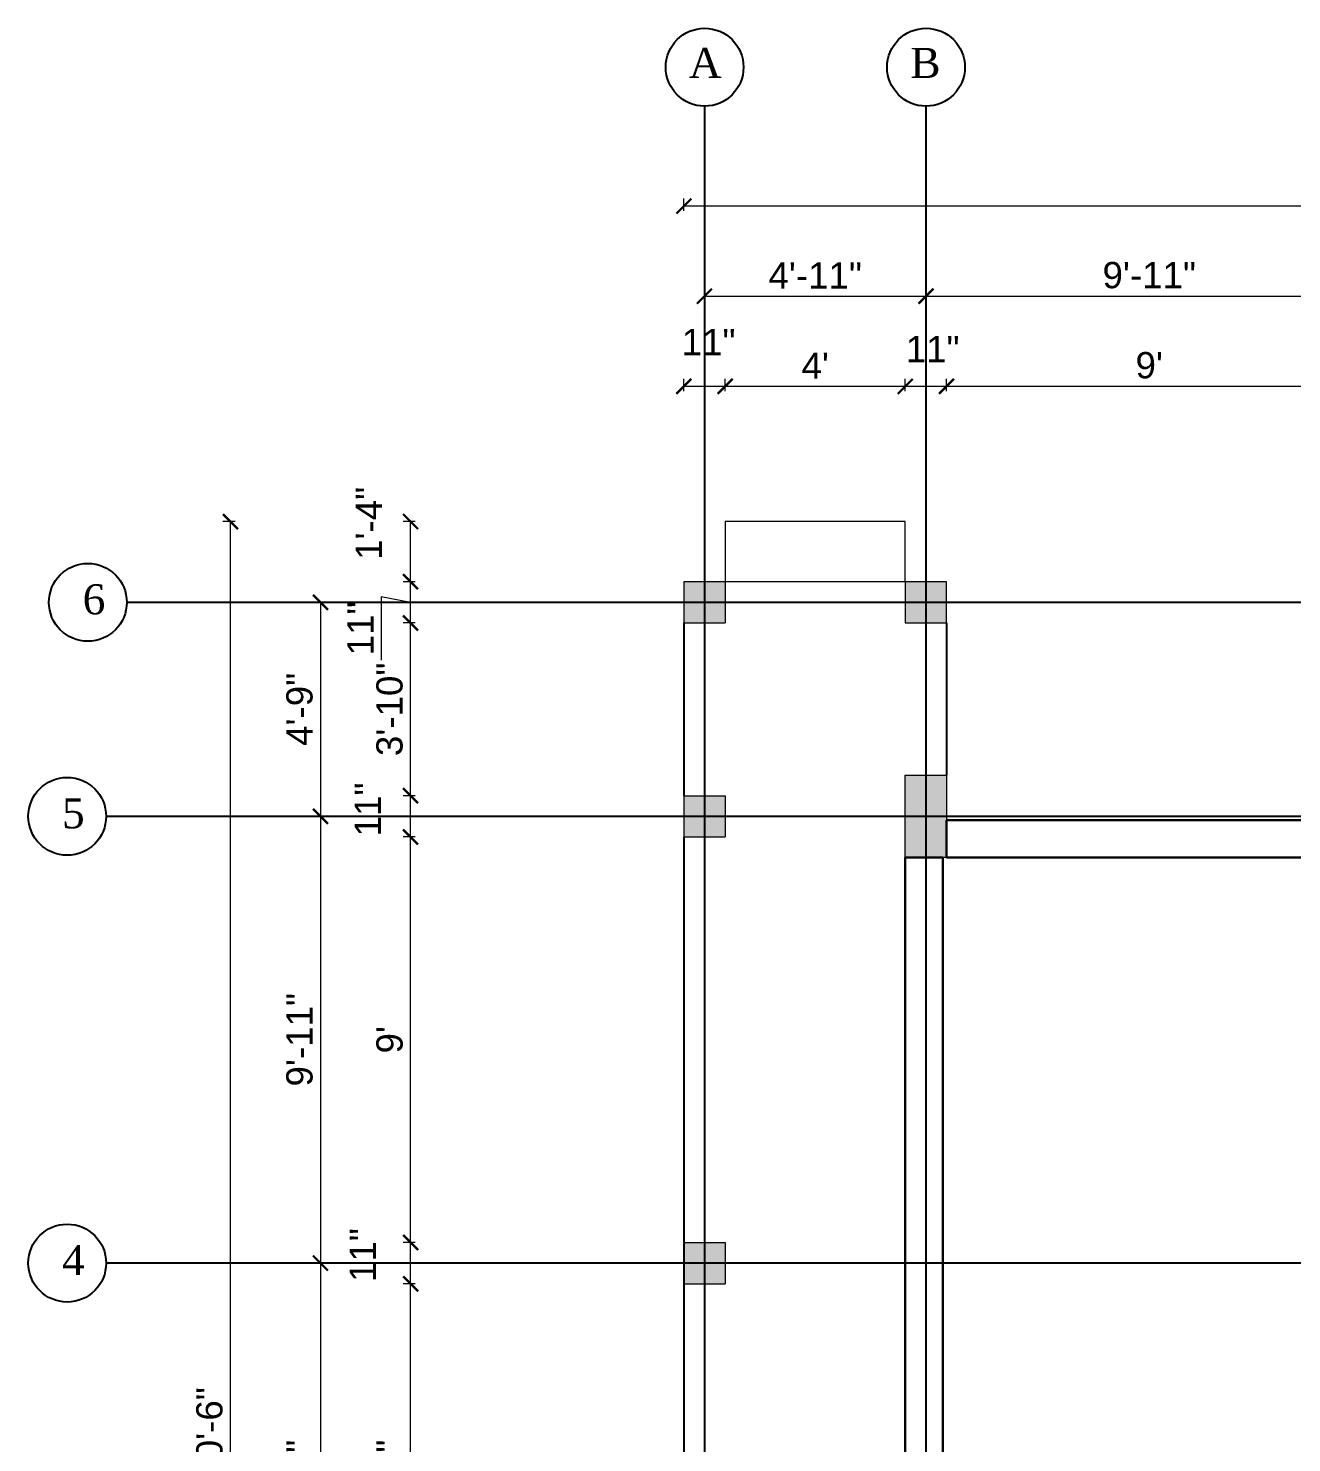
# Model space of a CAD drawing. Header units: inches. Extents: x -6800 to 96653, y -25814 to 17379.
# Drawn here: x 39045.4 to 39382, y 2134 to 2510.8 of the extents above; entities that cross this region are included whole.
import ezdxf

# ---------------------------------------------------------------- set-up
doc = ezdxf.new("R2010")
doc.units = ezdxf.units.IN
doc.header["$MEASUREMENT"] = 0
doc.header["$PDMODE"] = 34
doc.linetypes.add('CENTER2', pattern=[28.575, 19.05, -3.175, 3.175, -3.175])
for name, color, linetype, lineweight in [('dimension', 50, 'Continuous', 20), ('dimension @ 1', 50, 'Continuous', 20), ('Stairs', 60, 'Continuous', 13), ('Wall', 90, 'Continuous', 30), ('Win ele', 211, 'Continuous', 15), ('windows', 4, 'Continuous', 13)]:
    doc.layers.add(name, color=color, linetype=linetype, lineweight=lineweight)
doc.layers.add('grid', color=251, linetype='Continuous')
doc.styles.get("Standard").update_dxf_attribs({"font": 'arial.ttf'})
doc.dimstyles.get("Standard").update_dxf_attribs({"dimtxt": 7, "dimasz": 4, "dimexe": 2, "dimexo": 2, "dimgap": 2, "dimtad": 1, "dimdec": 0, "dimzin": 0, "dimdsep": 46, "dimlunit": 4, "dimtxsty": 'Standard', "dimblk": 'ARCHTICK', "dimcen": 0.25, "dimclrd": 256, "dimclre": 256, "dimclrt": 256, "dimadec": 0, "dimazin": 0, "dimtfac": 1, "dimtdec": 0, "dimtofl": 0, "dimtmove": 0, "dimatfit": 3, "dimfxl": 1, "dimfxlon": 1, "dimtolj": 1, "dimtzin": 0, "dimlwd": -1, "dimlwe": -1, "dimarcsym": 1})

# ---------------------------------------------------------------- blocks, each defined once
blk = doc.blocks.new('_ArchTick')
at = {"color": 0, "linetype": 'ByBlock', "const_width": 0.15}
blk.add_lwpolyline([(-0.5, -0.5), (0.5, 0.5)], dxfattribs=at)
blk = doc.blocks.new('*D540')
at = {"layer": 'Defpoints', "color": 0, "transparency": 16777216}
for p in [(39284.57, 2439.4), (39225.57, 2352.36), (39284.57, 2352.36)]:
    blk.add_point(p, dxfattribs=at)
at = {"layer": 'dimension', "transparency": 16777216}
for p, q in [((39225.57, 2438.15), (39225.57, 2441.4)), ((39284.57, 2438.15), (39284.57, 2441.4)), ((39225.57, 2439.4), (39284.57, 2439.4))]:
    blk.add_line(p, q, dxfattribs=at)
at = {"layer": 'dimension', "transparency": 16777216, "xscale": 4, "yscale": 4, "zscale": 4, "rotation": 180}
blk.add_blockref('_ArchTick', (39225.57, 2439.4), dxfattribs=at)
at = {"layer": 'dimension', "transparency": 16777216, "xscale": 4, "yscale": 4, "zscale": 4}
blk.add_blockref('_ArchTick', (39284.57, 2439.4), dxfattribs=at)
at = {"layer": 'dimension', "transparency": 16777216, "insert": (39255.07, 2444.92), "char_height": 7, "attachment_point": 5}
blk.add_mtext('\\A1;4\'-11"', dxfattribs=at)
blk = doc.blocks.new('*D539')
at = {"layer": 'Defpoints', "color": 0, "transparency": 16777216}
for p in [(39403.57, 2439.4), (39403.57, 2439.4), (39284.57, 2311.86)]:
    blk.add_point(p, dxfattribs=at)
at = {"layer": 'dimension', "transparency": 16777216}
for p, q in [((39284.57, 2438.15), (39284.57, 2441.4)), ((39403.57, 2439.4), (39403.57, 2441.4)), ((39284.57, 2439.4), (39403.57, 2439.4))]:
    blk.add_line(p, q, dxfattribs=at)
at = {"layer": 'dimension', "transparency": 16777216, "xscale": 4, "yscale": 4, "zscale": 4, "rotation": 180}
blk.add_blockref('_ArchTick', (39284.57, 2439.4), dxfattribs=at)
at = {"layer": 'dimension', "transparency": 16777216, "xscale": 4, "yscale": 4, "zscale": 4}
blk.add_blockref('_ArchTick', (39403.57, 2439.4), dxfattribs=at)
at = {"layer": 'dimension', "transparency": 16777216, "insert": (39344.07, 2444.98), "char_height": 7, "attachment_point": 5}
blk.add_mtext('\\A1;9\'-11"', dxfattribs=at)
blk = doc.blocks.new('*D534')
at = {"layer": 'Defpoints', "color": 0, "transparency": 16777216}
for p in [(39220.07, 2463.4), (39220.07, 2275.31), (39883.07, 2275.31)]:
    blk.add_point(p, dxfattribs=at)
at = {"layer": 'dimension', "transparency": 16777216}
for p, q in [((39220.07, 2462.15), (39220.07, 2465.4)), ((39883.07, 2462.15), (39883.07, 2465.4)), ((39883.07, 2463.4), (39220.07, 2463.4))]:
    blk.add_line(p, q, dxfattribs=at)
at = {"layer": 'dimension', "transparency": 16777216, "xscale": 4, "yscale": 4, "zscale": 4, "rotation": 180}
blk.add_blockref('_ArchTick', (39220.07, 2463.4), dxfattribs=at)
at = {"layer": 'dimension', "transparency": 16777216, "xscale": 4, "yscale": 4, "zscale": 4}
blk.add_blockref('_ArchTick', (39883.07, 2463.4), dxfattribs=at)
at = {"layer": 'dimension', "transparency": 16777216, "insert": (39551.57, 2468.98), "char_height": 7, "attachment_point": 5}
blk.add_mtext('\\A1;55\'-3"', dxfattribs=at)
blk = doc.blocks.new('*D533')
at = {"layer": 'Defpoints', "color": 0, "transparency": 16777216}
for p in [(39231.07, 2415.4), (39231.07, 2352.36), (39220.07, 2337.81)]:
    blk.add_point(p, dxfattribs=at)
at = {"layer": 'dimension', "transparency": 16777216}
for p, q in [((39220.07, 2414.15), (39220.07, 2417.4)), ((39220.07, 2415.4), (39231.07, 2415.4)), ((39231.07, 2414.15), (39231.07, 2417.4))]:
    blk.add_line(p, q, dxfattribs=at)
at = {"layer": 'dimension', "transparency": 16777216, "xscale": 4, "yscale": 4, "zscale": 4, "rotation": 180}
blk.add_blockref('_ArchTick', (39220.07, 2415.4), dxfattribs=at)
at = {"layer": 'dimension', "transparency": 16777216, "xscale": 4, "yscale": 4, "zscale": 4}
blk.add_blockref('_ArchTick', (39231.07, 2415.4), dxfattribs=at)
at = {"layer": 'dimension', "transparency": 16777216, "insert": (39226.66, 2427.19), "char_height": 7, "attachment_point": 5}
blk.add_mtext('\\A1;11"', dxfattribs=at)
blk = doc.blocks.new('*D532')
at = {"layer": 'Defpoints', "color": 0, "transparency": 16777216}
for p in [(39279.07, 2415.4), (39231.07, 2352.36), (39279.07, 2353.81)]:
    blk.add_point(p, dxfattribs=at)
at = {"layer": 'dimension', "transparency": 16777216}
for p, q in [((39231.07, 2414.15), (39231.07, 2417.4)), ((39231.07, 2415.4), (39279.07, 2415.4)), ((39279.07, 2414.15), (39279.07, 2417.4))]:
    blk.add_line(p, q, dxfattribs=at)
at = {"layer": 'dimension', "transparency": 16777216, "xscale": 4, "yscale": 4, "zscale": 4, "rotation": 180}
blk.add_blockref('_ArchTick', (39231.07, 2415.4), dxfattribs=at)
at = {"layer": 'dimension', "transparency": 16777216, "xscale": 4, "yscale": 4, "zscale": 4}
blk.add_blockref('_ArchTick', (39279.07, 2415.4), dxfattribs=at)
at = {"layer": 'dimension', "transparency": 16777216, "insert": (39255.07, 2420.9), "char_height": 7, "attachment_point": 5}
blk.add_mtext("\\A1;4'", dxfattribs=at)
blk = doc.blocks.new('*D531')
at = {"layer": 'Defpoints', "color": 0, "transparency": 16777216}
for p in [(39290.07, 2415.4), (39279.07, 2353.81), (39290.07, 2337.81)]:
    blk.add_point(p, dxfattribs=at)
at = {"layer": 'dimension', "transparency": 16777216}
for p, q in [((39279.07, 2414.15), (39279.07, 2417.4)), ((39279.07, 2415.4), (39290.07, 2415.4)), ((39290.07, 2414.15), (39290.07, 2417.4))]:
    blk.add_line(p, q, dxfattribs=at)
at = {"layer": 'dimension', "transparency": 16777216, "xscale": 4, "yscale": 4, "zscale": 4, "rotation": 180}
blk.add_blockref('_ArchTick', (39279.07, 2415.4), dxfattribs=at)
at = {"layer": 'dimension', "transparency": 16777216, "xscale": 4, "yscale": 4, "zscale": 4}
blk.add_blockref('_ArchTick', (39290.07, 2415.4), dxfattribs=at)
at = {"layer": 'dimension', "transparency": 16777216, "insert": (39286.36, 2425.31), "char_height": 7, "attachment_point": 5}
blk.add_mtext('\\A1;11"', dxfattribs=at)
blk = doc.blocks.new('*D530')
at = {"layer": 'Defpoints', "color": 0, "transparency": 16777216}
for p in [(39398.07, 2415.4), (39290.07, 2289.86), (39398.07, 2289.86)]:
    blk.add_point(p, dxfattribs=at)
at = {"layer": 'dimension', "transparency": 16777216}
for p, q in [((39290.07, 2414.15), (39290.07, 2417.4)), ((39290.07, 2415.4), (39398.07, 2415.4)), ((39398.07, 2414.15), (39398.07, 2417.4))]:
    blk.add_line(p, q, dxfattribs=at)
at = {"layer": 'dimension', "transparency": 16777216, "xscale": 4, "yscale": 4, "zscale": 4, "rotation": 180}
blk.add_blockref('_ArchTick', (39290.07, 2415.4), dxfattribs=at)
at = {"layer": 'dimension', "transparency": 16777216, "xscale": 4, "yscale": 4, "zscale": 4}
blk.add_blockref('_ArchTick', (39398.07, 2415.4), dxfattribs=at)
at = {"layer": 'dimension', "transparency": 16777216, "insert": (39344.07, 2420.98), "char_height": 7, "attachment_point": 5}
blk.add_mtext("\\A1;9'", dxfattribs=at)
blk = doc.blocks.new('*D513')
at = {"layer": 'Defpoints', "color": 0, "transparency": 16777216}
for p in [(39257.44, 2379.36), (39984.37, 2379.36), (39257.44, 1893.36)]:
    blk.add_point(p, dxfattribs=at)
at = {"layer": 'dimension', "transparency": 16777216}
for p, q in [((39983.12, 2379.36), (39986.37, 2379.36)), ((39984.37, 1893.36), (39984.37, 2379.36)), ((39983.12, 1893.36), (39986.37, 1893.36))]:
    blk.add_line(p, q, dxfattribs=at)
at = {"layer": 'dimension', "transparency": 16777216, "xscale": 4, "yscale": 4, "zscale": 4}
for p, rotation in [((39984.37, 2379.36), 90), ((39984.37, 1893.36), 270)]:
    blk.add_blockref('_ArchTick', p, dxfattribs=dict(at, rotation=rotation))
at = {"layer": 'dimension', "transparency": 16777216, "insert": (39978.8, 2136.36), "char_height": 7, "attachment_point": 5, "rotation": 90}
blk.add_mtext('\\A1;40\'-6"', dxfattribs=at)
blk = doc.blocks.new('*D512')
at = {"layer": 'Defpoints', "color": 0, "transparency": 16777216}
for p in [(39099.26, 2379.36), (39231.07, 2379.36), (39220.07, 1893.36)]:
    blk.add_point(p, dxfattribs=at)
at = {"layer": 'dimension', "transparency": 16777216}
for p, q in [((39100.51, 2379.36), (39097.26, 2379.36)), ((39099.26, 1893.36), (39099.26, 2379.36)), ((39100.51, 1893.36), (39097.26, 1893.36))]:
    blk.add_line(p, q, dxfattribs=at)
at = {"layer": 'dimension', "transparency": 16777216, "xscale": 4, "yscale": 4, "zscale": 4}
for p, rotation in [((39099.26, 2379.36), 90), ((39099.26, 1893.36), 270)]:
    blk.add_blockref('_ArchTick', p, dxfattribs=dict(at, rotation=rotation))
at = {"layer": 'dimension', "transparency": 16777216, "insert": (39093.69, 2136.36), "char_height": 7, "attachment_point": 5, "rotation": 90}
blk.add_mtext('\\A1;40\'-6"', dxfattribs=at)
blk = doc.blocks.new('*D511')
at = {"layer": 'Defpoints', "color": 0, "transparency": 16777216}
for p in [(39123.26, 2357.86), (39123.26, 2300.86), (39123.26, 2300.86)]:
    blk.add_point(p, dxfattribs=at)
at = {"layer": 'dimension', "transparency": 16777216}
for p, q in [((39123.26, 2357.86), (39125.26, 2357.86)), ((39123.26, 2357.86), (39123.26, 2300.86)), ((39123.26, 2300.86), (39125.26, 2300.86))]:
    blk.add_line(p, q, dxfattribs=at)
at = {"layer": 'dimension', "transparency": 16777216, "xscale": 4, "yscale": 4, "zscale": 4}
for p, rotation in [((39123.26, 2357.86), 90), ((39123.26, 2300.86), 270)]:
    blk.add_blockref('_ArchTick', p, dxfattribs=dict(at, rotation=rotation))
at = {"layer": 'dimension', "transparency": 16777216, "insert": (39117.69, 2329.36), "char_height": 7, "attachment_point": 5, "rotation": 90}
blk.add_mtext('\\A1;4\'-9"', dxfattribs=at)
blk = doc.blocks.new('*D510')
at = {"layer": 'Defpoints', "color": 0, "transparency": 16777216}
for p in [(39123.26, 2300.86), (39123.26, 2181.86), (39123.26, 2181.86)]:
    blk.add_point(p, dxfattribs=at)
at = {"layer": 'dimension', "transparency": 16777216}
for p, q in [((39123.26, 2300.86), (39125.26, 2300.86)), ((39123.26, 2300.86), (39123.26, 2181.86)), ((39123.26, 2181.86), (39125.26, 2181.86))]:
    blk.add_line(p, q, dxfattribs=at)
at = {"layer": 'dimension', "transparency": 16777216, "xscale": 4, "yscale": 4, "zscale": 4}
for p, rotation in [((39123.26, 2300.86), 90), ((39123.26, 2181.86), 270)]:
    blk.add_blockref('_ArchTick', p, dxfattribs=dict(at, rotation=rotation))
at = {"layer": 'dimension', "transparency": 16777216, "insert": (39117.69, 2241.36), "char_height": 7, "attachment_point": 5, "rotation": 90}
blk.add_mtext('\\A1;9\'-11"', dxfattribs=at)
blk = doc.blocks.new('*D509')
at = {"layer": 'Defpoints', "color": 0, "transparency": 16777216}
for p in [(39123.26, 2181.86), (39123.26, 2062.86), (39123.26, 2062.86)]:
    blk.add_point(p, dxfattribs=at)
at = {"layer": 'dimension', "transparency": 16777216}
for p, q in [((39123.26, 2181.86), (39125.26, 2181.86)), ((39123.26, 2181.86), (39123.26, 2062.86)), ((39123.26, 2062.86), (39125.26, 2062.86))]:
    blk.add_line(p, q, dxfattribs=at)
at = {"layer": 'dimension', "transparency": 16777216, "xscale": 4, "yscale": 4, "zscale": 4}
for p, rotation in [((39123.26, 2181.86), 90), ((39123.26, 2062.86), 270)]:
    blk.add_blockref('_ArchTick', p, dxfattribs=dict(at, rotation=rotation))
at = {"layer": 'dimension', "transparency": 16777216, "insert": (39117.69, 2122.36), "char_height": 7, "attachment_point": 5, "rotation": 90}
blk.add_mtext('\\A1;9\'-11"', dxfattribs=at)
blk = doc.blocks.new('*D506')
at = {"layer": 'Defpoints', "color": 0, "transparency": 16777216}
for p in [(39257.44, 2379.36), (39257.44, 2363.36), (39936.37, 2363.36)]:
    blk.add_point(p, dxfattribs=at)
at = {"layer": 'dimension', "transparency": 16777216}
for p, q in [((39927.43, 2380.76), (39927.43, 2402.71)), ((39936.37, 2371.36), (39927.43, 2380.76)), ((39935.12, 2379.36), (39938.37, 2379.36)), ((39936.37, 2379.36), (39936.37, 2363.36)), ((39935.12, 2363.36), (39938.37, 2363.36))]:
    blk.add_line(p, q, dxfattribs=at)
at = {"layer": 'dimension', "transparency": 16777216, "insert": (39921.91, 2391.74), "char_height": 7, "attachment_point": 5, "rotation": 90}
blk.add_mtext('\\A1;1\'-4"', dxfattribs=at)
blk = doc.blocks.new('*D505')
at = {"layer": 'Defpoints', "color": 0, "transparency": 16777216}
for p in [(39279.07, 2363.36), (39279.07, 2352.36), (39936.37, 2352.36)]:
    blk.add_point(p, dxfattribs=at)
at = {"layer": 'dimension', "transparency": 16777216}
for p, q in [((39935.12, 2363.36), (39938.37, 2363.36)), ((39936.37, 2363.36), (39936.37, 2352.36)), ((39936.37, 2357.86), (39928.66, 2358.41)), ((39928.66, 2358.41), (39928.66, 2341.58)), ((39935.12, 2352.36), (39938.37, 2352.36))]:
    blk.add_line(p, q, dxfattribs=at)
at = {"layer": 'dimension', "transparency": 16777216, "xscale": 4, "yscale": 4, "zscale": 4}
for p, rotation in [((39936.37, 2363.36), 90), ((39936.37, 2352.36), 270)]:
    blk.add_blockref('_ArchTick', p, dxfattribs=dict(at, rotation=rotation))
at = {"layer": 'dimension', "transparency": 16777216, "insert": (39923.15, 2350), "char_height": 7, "attachment_point": 5, "rotation": 90}
blk.add_mtext('\\A1;11"', dxfattribs=at)
blk = doc.blocks.new('*D504')
at = {"layer": 'Defpoints', "color": 0, "transparency": 16777216}
for p in [(39279.07, 2352.36), (39279.07, 2311.86), (39936.37, 2311.86)]:
    blk.add_point(p, dxfattribs=at)
at = {"layer": 'dimension', "transparency": 16777216}
for p, q in [((39935.12, 2352.36), (39938.37, 2352.36)), ((39936.37, 2352.36), (39936.37, 2311.86)), ((39935.12, 2311.86), (39938.37, 2311.86))]:
    blk.add_line(p, q, dxfattribs=at)
at = {"layer": 'dimension', "transparency": 16777216, "xscale": 4, "yscale": 4, "zscale": 4}
for p, rotation in [((39936.37, 2352.36), 90), ((39936.37, 2311.86), 270)]:
    blk.add_blockref('_ArchTick', p, dxfattribs=dict(at, rotation=rotation))
at = {"layer": 'dimension', "transparency": 16777216, "insert": (39930.8, 2332.11), "char_height": 7, "attachment_point": 5, "rotation": 90}
blk.add_mtext('\\A1;3\'-5"', dxfattribs=at)
blk = doc.blocks.new('*D503')
at = {"layer": 'Defpoints', "color": 0, "transparency": 16777216}
for p in [(39279.07, 2311.86), (39861.44, 2299.86), (39936.37, 2299.86)]:
    blk.add_point(p, dxfattribs=at)
at = {"layer": 'dimension', "transparency": 16777216}
for p, q in [((39928.7, 2306.44), (39928.7, 2316.22)), ((39935.12, 2311.86), (39938.37, 2311.86)), ((39936.37, 2311.86), (39936.37, 2299.86)), ((39936.37, 2305.86), (39928.7, 2306.44)), ((39935.12, 2299.86), (39938.37, 2299.86))]:
    blk.add_line(p, q, dxfattribs=at)
at = {"layer": 'dimension', "transparency": 16777216, "xscale": 4, "yscale": 4, "zscale": 4}
for p, rotation in [((39936.37, 2311.86), 90), ((39936.37, 2299.86), 270)]:
    blk.add_blockref('_ArchTick', p, dxfattribs=dict(at, rotation=rotation))
at = {"layer": 'dimension', "transparency": 16777216, "insert": (39923.19, 2311.33), "char_height": 7, "attachment_point": 5, "rotation": 90}
blk.add_mtext("\\A1;1'", dxfattribs=at)
blk = doc.blocks.new('*D487')
at = {"layer": 'Defpoints', "color": 0, "transparency": 16777216}
for p in [(39147.26, 2176.36), (39220.07, 2176.36), (39607.07, 2073.86)]:
    blk.add_point(p, dxfattribs=at)
at = {"layer": 'dimension', "transparency": 16777216}
for p, q in [((39148.51, 2176.36), (39145.26, 2176.36)), ((39147.26, 2073.86), (39147.26, 2176.36)), ((39148.51, 2073.86), (39145.26, 2073.86))]:
    blk.add_line(p, q, dxfattribs=at)
at = {"layer": 'dimension', "transparency": 16777216, "xscale": 4, "yscale": 4, "zscale": 4}
for p, rotation in [((39147.26, 2176.36), 90), ((39147.26, 2073.86), 270)]:
    blk.add_blockref('_ArchTick', p, dxfattribs=dict(at, rotation=rotation))
at = {"layer": 'dimension', "transparency": 16777216, "insert": (39141.69, 2125.11), "char_height": 7, "attachment_point": 5, "rotation": 90}
blk.add_mtext('\\A1;8\'-7"', dxfattribs=at)
blk = doc.blocks.new('*D486')
at = {"layer": 'Defpoints', "color": 0, "transparency": 16777216}
for p in [(39147.26, 2187.36), (39220.07, 2187.36), (39220.07, 2176.36)]:
    blk.add_point(p, dxfattribs=at)
at = {"layer": 'dimension', "transparency": 16777216}
for p, q in [((39148.51, 2187.36), (39145.26, 2187.36)), ((39147.26, 2176.36), (39147.26, 2187.36)), ((39148.51, 2176.36), (39145.26, 2176.36))]:
    blk.add_line(p, q, dxfattribs=at)
at = {"layer": 'dimension', "transparency": 16777216, "xscale": 4, "yscale": 4, "zscale": 4}
for p, rotation in [((39147.26, 2187.36), 90), ((39147.26, 2176.36), 270)]:
    blk.add_blockref('_ArchTick', p, dxfattribs=dict(at, rotation=rotation))
at = {"layer": 'dimension', "transparency": 16777216, "insert": (39134.51, 2184.01), "char_height": 7, "attachment_point": 5, "rotation": 90}
blk.add_mtext('\\A1;11"', dxfattribs=at)
blk = doc.blocks.new('*D485')
at = {"layer": 'Defpoints', "color": 0, "transparency": 16777216}
for p in [(39147.26, 2295.36), (39220.07, 2295.36), (39220.07, 2187.36)]:
    blk.add_point(p, dxfattribs=at)
at = {"layer": 'dimension', "transparency": 16777216}
for p, q in [((39148.51, 2295.36), (39145.26, 2295.36)), ((39147.26, 2187.36), (39147.26, 2295.36)), ((39148.51, 2187.36), (39145.26, 2187.36))]:
    blk.add_line(p, q, dxfattribs=at)
at = {"layer": 'dimension', "transparency": 16777216, "xscale": 4, "yscale": 4, "zscale": 4}
for p, rotation in [((39147.26, 2295.36), 90), ((39147.26, 2187.36), 270)]:
    blk.add_blockref('_ArchTick', p, dxfattribs=dict(at, rotation=rotation))
at = {"layer": 'dimension', "transparency": 16777216, "insert": (39141.69, 2241.36), "char_height": 7, "attachment_point": 5, "rotation": 90}
blk.add_mtext("\\A1;9'", dxfattribs=at)
blk = doc.blocks.new('*D484')
at = {"layer": 'Defpoints', "color": 0, "transparency": 16777216}
for p in [(39147.26, 2306.36), (39220.07, 2306.36), (39220.07, 2295.36)]:
    blk.add_point(p, dxfattribs=at)
at = {"layer": 'dimension', "transparency": 16777216}
for p, q in [((39148.51, 2306.36), (39145.26, 2306.36)), ((39147.26, 2295.36), (39147.26, 2306.36)), ((39148.51, 2295.36), (39145.26, 2295.36))]:
    blk.add_line(p, q, dxfattribs=at)
at = {"layer": 'dimension', "transparency": 16777216, "xscale": 4, "yscale": 4, "zscale": 4}
for p, rotation in [((39147.26, 2306.36), 90), ((39147.26, 2295.36), 270)]:
    blk.add_blockref('_ArchTick', p, dxfattribs=dict(at, rotation=rotation))
at = {"layer": 'dimension', "transparency": 16777216, "insert": (39135.85, 2302.69), "char_height": 7, "attachment_point": 5, "rotation": 90}
blk.add_mtext('\\A1;11"', dxfattribs=at)
blk = doc.blocks.new('*D483')
at = {"layer": 'Defpoints', "color": 0, "transparency": 16777216}
for p in [(39147.26, 2352.36), (39220.07, 2352.36), (39220.07, 2306.36)]:
    blk.add_point(p, dxfattribs=at)
at = {"layer": 'dimension', "transparency": 16777216}
for p, q in [((39148.51, 2352.36), (39145.26, 2352.36)), ((39147.26, 2306.36), (39147.26, 2352.36)), ((39148.51, 2306.36), (39145.26, 2306.36))]:
    blk.add_line(p, q, dxfattribs=at)
at = {"layer": 'dimension', "transparency": 16777216, "xscale": 4, "yscale": 4, "zscale": 4}
for p, rotation in [((39147.26, 2352.36), 90), ((39147.26, 2306.36), 270)]:
    blk.add_blockref('_ArchTick', p, dxfattribs=dict(at, rotation=rotation))
at = {"layer": 'dimension', "transparency": 16777216, "insert": (39141.68, 2329.36), "char_height": 7, "attachment_point": 5, "rotation": 90}
blk.add_mtext('\\A1;3\'-10"', dxfattribs=at)
blk = doc.blocks.new('*D482')
at = {"layer": 'Defpoints', "color": 0, "transparency": 16777216}
for p in [(39147.26, 2363.36), (39220.07, 2363.36), (39220.07, 2352.36)]:
    blk.add_point(p, dxfattribs=at)
at = {"layer": 'dimension', "transparency": 16777216}
for p, q in [((39148.51, 2363.36), (39145.26, 2363.36)), ((39147.26, 2352.36), (39147.26, 2363.36)), ((39147.26, 2357.86), (39139.39, 2359.32)), ((39139.39, 2359.32), (39139.39, 2342.49)), ((39148.51, 2352.36), (39145.26, 2352.36))]:
    blk.add_line(p, q, dxfattribs=at)
at = {"layer": 'dimension', "transparency": 16777216, "xscale": 4, "yscale": 4, "zscale": 4}
for p, rotation in [((39147.26, 2363.36), 90), ((39147.26, 2352.36), 270)]:
    blk.add_blockref('_ArchTick', p, dxfattribs=dict(at, rotation=rotation))
at = {"layer": 'dimension', "transparency": 16777216, "insert": (39133.88, 2350.91), "char_height": 7, "attachment_point": 5, "rotation": 90}
blk.add_mtext('\\A1;11"', dxfattribs=at)
blk = doc.blocks.new('*D481')
at = {"layer": 'Defpoints', "color": 0, "transparency": 16777216}
for p in [(39147.26, 2379.36), (39231.07, 2379.36), (39220.07, 2363.36)]:
    blk.add_point(p, dxfattribs=at)
at = {"layer": 'dimension', "transparency": 16777216}
for p, q in [((39148.51, 2379.36), (39145.26, 2379.36)), ((39147.26, 2363.36), (39147.26, 2379.36)), ((39148.51, 2363.36), (39145.26, 2363.36))]:
    blk.add_line(p, q, dxfattribs=at)
at = {"layer": 'dimension', "transparency": 16777216, "xscale": 4, "yscale": 4, "zscale": 4}
for p, rotation in [((39147.26, 2379.36), 90), ((39147.26, 2363.36), 270)]:
    blk.add_blockref('_ArchTick', p, dxfattribs=dict(at, rotation=rotation))
at = {"layer": 'dimension', "transparency": 16777216, "insert": (39136.13, 2378.9), "char_height": 7, "attachment_point": 5, "rotation": 90}
blk.add_mtext('\\A1;1\'-4"', dxfattribs=at)

msp = doc.modelspace()

# ---------------------------------------------------------------- hatches: boundary and pattern name
at = {"layer": 'windows', "true_color": 0x9898cc, "transparency": 33554687}
h = msp.add_hatch(color=253, dxfattribs=at)
h.dxf.hatch_style = 1
h.paths.add_polyline_path([(39231.07, 2363.36), (39220.07, 2363.36), (39220.07, 2352.36), (39231.07, 2352.36)])
h.paths.add_polyline_path([(39290.07, 2363.36), (39279.07, 2363.36), (39279.07, 2352.36), (39290.07, 2352.36)])
h.paths.add_polyline_path([(39290.07, 2311.86), (39279.07, 2311.86), (39279.07, 2289.86), (39290.07, 2289.86)])
h.paths.add_polyline_path([(39231.07, 2306.36), (39220.07, 2306.36), (39220.07, 2295.36), (39231.07, 2295.36)])
h.paths.add_polyline_path([(39231.07, 2187.36), (39220.07, 2187.36), (39220.07, 2176.36), (39231.07, 2176.36)])
h.paths.add_polyline_path([(39231.07, 2068.36), (39220.07, 2068.36), (39220.07, 2057.36), (39231.07, 2057.36)])
h.paths.add_polyline_path([(39231.07, 1949.36), (39220.07, 1949.36), (39220.07, 1938.36), (39231.07, 1938.36)])
h.paths.add_polyline_path([(39290.07, 1953.86), (39279.07, 1953.86), (39279.07, 1931.86), (39290.07, 1931.86)])
h.paths.add_polyline_path([(39231.07, 1904.36), (39220.07, 1904.36), (39220.07, 1893.36), (39231.07, 1893.36)])
h.paths.add_polyline_path([(39290.07, 1904.36), (39279.07, 1904.36), (39279.07, 1893.36), (39290.07, 1893.36)])
h.paths.add_polyline_path([(39409.07, 1953.86), (39398.07, 1953.86), (39398.07, 1931.86), (39409.07, 1931.86)])
h.paths.add_polyline_path([(39528.07, 1953.86), (39517.07, 1953.86), (39517.07, 1931.86), (39528.07, 1931.86)])
h.paths.add_polyline_path([(39647.07, 1953.86), (39636.07, 1953.86), (39636.07, 1931.86), (39647.07, 1931.86)])
h.paths.add_polyline_path([(39766.07, 1953.86), (39755.07, 1953.86), (39755.07, 1931.86), (39766.07, 1931.86)])
h.paths.add_polyline_path([(39766.07, 2311.86), (39755.07, 2311.86), (39755.07, 2289.86), (39766.07, 2289.86)])
h.paths.add_polyline_path([(39647.07, 2311.86), (39636.07, 2311.86), (39636.07, 2289.86), (39647.07, 2289.86)])
h.paths.add_polyline_path([(39528.07, 2311.86), (39517.07, 2311.86), (39517.07, 2289.86), (39528.07, 2289.86)])
h.paths.add_polyline_path([(39409.07, 2311.86), (39398.07, 2311.86), (39398.07, 2289.86), (39409.07, 2289.86)])

# ---------------------------------------------------------------- linework, layer by layer
at = {"transparency": 33554687}
for p, q in [((39220.07, 2352.36), (39220.07, 2306.36)), ((39290.07, 2352.36), (39290.07, 2311.86)), ((39220.07, 2295.36), (39220.07, 1949.36))]:
    msp.add_line(p, q, dxfattribs=at)
at = {"layer": 'grid', "linetype": 'CENTER2', "ltscale": 100, "transparency": 33554687}
for p, q in [((39225.57, 2490.03), (39225.57, 1778.02)), ((39284.57, 2490.03), (39284.57, 1778.02)), ((40016.49, 2357.86), (39071.63, 2357.86)), ((40010.99, 2300.86), (39066.13, 2300.86)), ((40010.99, 2181.86), (39066.13, 2181.86))]:
    msp.add_line(p, q, dxfattribs=at)
at = {"layer": 'grid', "ltscale": 10, "transparency": 33554687}
for centre in [(39225.6, 2500.4), (39284.6, 2500.4), (39061.27, 2357.86), (39055.77, 2300.86), (39055.77, 2181.86)]:
    msp.add_circle(centre, 10.37, dxfattribs=at)
at = {"layer": 'Stairs'}
for p, q in [((39279.07, 2379.36), (39231.07, 2379.36)), ((39231.07, 2379.36), (39231.07, 2363.36)), ((39279.07, 2363.36), (39279.07, 2379.36)), ((39279.07, 2363.36), (39231.07, 2363.36))]:
    msp.add_line(p, q, dxfattribs=at)
at = {"layer": 'Wall'}
for p, q in [((39290.07, 2299.86), (39290.07, 2289.86)), ((39290.07, 2299.86), (39398.07, 2299.86)), ((39279.07, 2289.86), (39289.07, 2289.86)), ((39279.07, 1953.86), (39279.07, 2289.86)), ((39289.07, 1953.86), (39289.07, 2289.86)), ((39290.07, 2289.86), (39398.07, 2289.86))]:
    msp.add_line(p, q, dxfattribs=at)
at = {"layer": 'Win ele', "transparency": 33554526}
for p, q in [((39231.07, 2363.36), (39220.07, 2363.36)), ((39220.07, 2363.36), (39220.07, 2352.36)), ((39231.07, 2363.36), (39231.07, 2352.36)), ((39290.07, 2363.36), (39279.07, 2363.36)), ((39279.07, 2363.36), (39279.07, 2352.36)), ((39290.07, 2352.36), (39290.07, 2363.36)), ((39220.07, 2352.36), (39231.07, 2352.36)), ((39279.07, 2352.36), (39290.07, 2352.36)), ((39279.07, 2311.86), (39290.07, 2311.86)), ((39279.07, 2289.86), (39279.07, 2311.86)), ((39290.07, 2311.86), (39290.07, 2289.86)), ((39220.07, 2306.36), (39231.07, 2306.36)), ((39220.07, 2306.36), (39220.07, 2295.36)), ((39231.07, 2306.36), (39231.07, 2295.36)), ((39220.07, 2295.36), (39231.07, 2295.36)), ((39290.07, 2289.86), (39279.07, 2289.86)), ((39220.07, 2187.36), (39231.07, 2187.36)), ((39220.07, 2187.36), (39220.07, 2176.36)), ((39231.07, 2187.36), (39231.07, 2176.36)), ((39220.07, 2176.36), (39231.07, 2176.36))]:
    msp.add_line(p, q, dxfattribs=at)

# ---------------------------------------------------------------- texts
at = {"layer": 'grid', "ltscale": 10, "transparency": 33554687, "char_height": 8, "attachment_point": 1}
for s, insert in [('{\\fTimes New Roman|b0|i0|c0|p18;A}', (39221.4, 2505.55)), ('{\\fTimes New Roman|b0|i0|c0|p18;B}', (39280.4, 2505.55)), ('{\\fTimes New Roman|b0|i0|c0|p18;6}', (39059.89, 2362.68)), ('{\\fTimes New Roman|b0|i0|c0|p18;5}', (39054.39, 2305.68)), ('{\\fTimes New Roman|b0|i0|c0|p18;4}', (39054.39, 2186.68))]:
    msp.add_mtext_dynamic_manual_height_columns(s, width=30.4497, gutter_width=1, heights=[0], dxfattribs=dict(at, insert=insert))

# ---------------------------------------------------------------- dimensions: what is measured, and where the dimension line sits
at = {"layer": 'dimension @ 1', "transparency": 33554651}
for base, p1, p2, picture, middle in [((39220.07, 2463.4), (39883.07, 2275.31), (39220.07, 2275.31), '*D534', (39551.57, 2468.98)), ((39284.57, 2439.4), (39225.57, 2352.36), (39284.57, 2352.36), '*D540', (39255.07, 2444.92)), ((39403.57, 2439.4), (39284.57, 2311.86), (39403.57, 2439.4), '*D539', (39344.07, 2444.98)), ((39279.07, 2415.4), (39231.07, 2352.36), (39279.07, 2353.81), '*D532', (39255.07, 2420.9)), ((39398.07, 2415.4), (39290.07, 2289.86), (39398.07, 2289.86), '*D530', (39344.07, 2420.98))]:
    dim = msp.add_linear_dim(base=base, p1=p1, p2=p2, dimstyle='Standard', override={"dimscale": 1, "dimtix": 1, "dimtofl": 0, "dimtmove": 1, "dimatfit": 0, "dimfxl": 1.25}, dxfattribs=at)
    dim.commit()
    dim.dimension.update_dxf_attribs({"geometry": picture, "text_midpoint": middle})
for base, p1, p2, picture, middle in [((39231.07, 2415.4), (39220.07, 2337.81), (39231.07, 2352.36), '*D533', (39226.66, 2421.68)), ((39290.07, 2415.4), (39279.07, 2353.81), (39290.07, 2337.81), '*D531', (39286.36, 2419.79))]:
    dim = msp.add_linear_dim(base=base, p1=p1, p2=p2, dimstyle='Standard', override={"dimscale": 1, "dimtix": 1, "dimtofl": 0, "dimtmove": 1, "dimatfit": 0, "dimfxl": 1.25}, dxfattribs=at)
    dim.commit()
    dim.dimension.update_dxf_attribs({"geometry": picture, "text_midpoint": middle, "dimtype": 128})
for base, p1, p2, picture, middle in [((39936.37, 2363.36), (39257.44, 2379.36), (39257.44, 2363.36), '*D506', (39927.43, 2382.76)), ((39147.26, 2379.36), (39220.07, 2363.36), (39231.07, 2379.36), '*D481', (39141.64, 2378.9)), ((39147.26, 2363.36), (39220.07, 2352.36), (39220.07, 2363.36), '*D482', (39139.39, 2357.32)), ((39936.37, 2352.36), (39279.07, 2363.36), (39279.07, 2352.36), '*D505', (39928.66, 2356.41)), ((39936.37, 2299.86), (39279.07, 2311.86), (39861.44, 2299.86), '*D503', (39928.7, 2308.44)), ((39147.26, 2306.36), (39220.07, 2295.36), (39220.07, 2306.36), '*D484', (39141.37, 2302.69)), ((39147.26, 2187.36), (39220.07, 2176.36), (39220.07, 2187.36), '*D486', (39140.02, 2184.01))]:
    dim = msp.add_linear_dim(base=base, p1=p1, p2=p2, angle=90, dimstyle='Standard', override={"dimscale": 1, "dimtix": 1, "dimtofl": 0, "dimtmove": 1, "dimatfit": 0, "dimfxl": 1.25}, dxfattribs=at)
    dim.commit()
    dim.dimension.update_dxf_attribs({"geometry": picture, "text_midpoint": middle, "dimtype": 128})
for base, p1, p2, picture, middle in [((39099.26, 2379.36), (39220.07, 1893.36), (39231.07, 2379.36), '*D512', (39093.69, 2136.36)), ((39984.37, 2379.36), (39257.44, 1893.36), (39257.44, 2379.36), '*D513', (39978.8, 2136.36)), ((39123.26, 2300.86), (39123.26, 2357.86), (39123.26, 2300.86), '*D511', (39117.69, 2329.36)), ((39147.26, 2352.36), (39220.07, 2306.36), (39220.07, 2352.36), '*D483', (39141.68, 2329.36)), ((39936.37276205, 2311.8602823), (39279.07467448, 2352.3602823), (39279.07467448, 2311.8602823), '*D504', (39930.79636368, 2332.1102823)), ((39123.26, 2181.86), (39123.26, 2300.86), (39123.26, 2181.86), '*D510', (39117.69, 2241.36)), ((39147.26, 2295.36), (39220.07, 2187.36), (39220.07, 2295.36), '*D485', (39141.69, 2241.36)), ((39123.26, 2062.86), (39123.26, 2181.86), (39123.26, 2062.86), '*D509', (39117.69, 2122.36)), ((39147.25912539, 2176.3602823), (39607.07467448, 2073.8602823), (39220.07467448, 2176.3602823), '*D487', (39141.68511447, 2125.1102823))]:
    dim = msp.add_linear_dim(base=base, p1=p1, p2=p2, angle=90, dimstyle='Standard', override={"dimscale": 1, "dimtix": 1, "dimtofl": 0, "dimtmove": 1, "dimatfit": 0, "dimfxl": 1.25}, dxfattribs=at)
    dim.commit()
    dim.dimension.update_dxf_attribs({"geometry": picture, "text_midpoint": middle})

doc.saveas('drawing.dxf')
